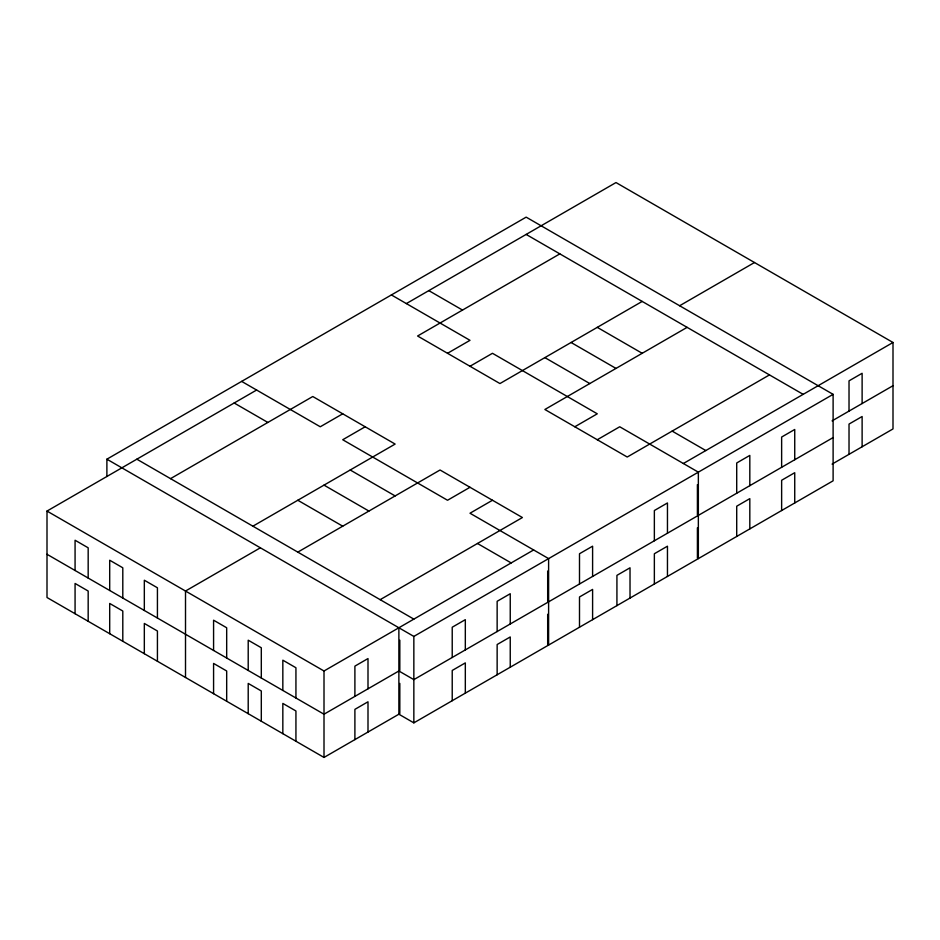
<?xml version="1.0" encoding="UTF-8"?>
<svg xmlns="http://www.w3.org/2000/svg" width="940" height="940" viewBox="0 0 940 940"><rect width="100%" height="100%" fill="white"/><g stroke="black" fill="none" stroke-linecap="round" stroke-linejoin="round"><path stroke-width="1.41" d="M106.89 476.486L106.89 459.19L526.153 217.14L833.11 394.353L833.11 480.81L413.847 722.86L398.877 714.212L324.006 757.44L47 597.511L47 511.066L256.632 390.029M406.362 303.585L615.994 182.56L893 342.489L893 428.934L832.088 464.102M170.528 478.648L312.773 396.515L395.129 444.068L252.883 526.188M559.841 253.882L417.595 336.003L499.951 383.555L642.196 301.423M342.724 413.812L320.27 426.772L241.65 381.393M447.534 353.299L470 340.327L391.393 294.937M365.19 426.772L342.724 439.744L447.534 500.256L470 487.284M470 366.259L492.466 353.299L597.276 413.812L574.81 426.772M260.368 547.809L185.509 591.025L185.509 677.482M679.632 305.747L754.491 262.519M297.804 552.121L440.049 470L522.405 517.54L380.16 599.673M687.116 327.355L544.871 409.488L627.227 457.028L769.472 374.907M492.466 500.256L470 513.228L548.607 558.607L548.607 645.063M597.276 439.744L619.73 426.772L698.35 472.162L698.35 558.607M47 511.066L324.006 670.995L533.638 549.959M683.368 463.514L893 342.489M106.89 459.19L413.847 636.415L833.11 394.353M832.088 420.873L893 385.717M833.11 437.582L413.847 679.632L398.877 670.995L324.006 714.212L47 554.283M526.153 234.424L803.159 394.353M597.276 327.355L642.196 353.299M571.073 342.489L615.994 368.421M428.828 290.625L462.515 310.071M544.871 357.611L589.791 383.555M672.147 431.096L705.834 450.554M234.166 403.002L267.853 422.448M350.209 470L395.129 495.932M477.485 543.485L511.172 562.931M324.006 485.122L368.927 511.066M297.804 500.256L342.724 526.188M136.84 459.19L413.847 619.119M862.121 403.542L862.121 373.286L849.02 380.853L849.02 411.109M862.121 446.77L862.121 416.514L849.02 424.069L849.02 454.337M794.735 459.731L794.735 429.474L781.634 437.041L781.634 467.298M794.735 502.959L794.735 472.703L781.634 480.27L781.634 510.526M749.815 485.674L749.815 455.406L736.713 462.974L736.713 493.23M749.815 528.891L749.815 498.635L736.713 506.202L736.713 536.458M697.409 484.594L697.409 514.85M697.409 527.81L697.409 558.066M667.459 533.215L667.459 502.959L654.357 510.526L654.357 540.782M667.459 576.443L667.459 546.187L654.357 553.742L654.357 584.01M630.023 598.052L630.023 567.795L616.922 575.362L616.922 605.618M592.6 576.443L592.6 546.187L579.498 553.742L579.498 583.999M592.6 619.66L592.6 589.404L579.498 596.971L579.498 627.227M547.679 571.038L547.679 601.295M547.679 614.266L547.679 644.523M510.244 623.984L510.244 593.728L497.143 601.295L497.143 631.551M510.244 667.212L510.244 636.956L497.143 644.523L497.143 674.779M465.324 649.916L465.324 619.66L452.222 627.227L452.222 657.483M465.324 693.144L465.324 662.888L452.222 670.455L452.222 700.711M413.847 636.415L413.847 722.86M399.817 640.199L399.817 670.455M399.817 683.415L399.817 713.672M398.877 627.767L398.877 714.212M367.998 688.82L367.998 658.564L354.897 666.131L354.897 696.387M367.998 732.048L367.998 701.792L354.897 709.359L354.897 739.616M324.006 670.995L324.006 757.44M295.936 698.009L295.936 667.752L282.834 660.186L282.834 690.442M295.936 741.237L295.936 710.981L282.834 703.414L282.834 733.67M261.308 678.022L261.308 647.754L248.207 640.199L248.207 670.455M261.308 721.239L261.308 690.982L248.207 683.415L248.207 713.672M226.681 658.024L226.681 627.767L213.58 620.2L213.58 650.457M226.681 701.252L226.681 670.995L213.58 663.428L213.58 693.685M157.427 618.038L157.427 587.782L144.325 580.227L144.325 610.483M157.427 661.266L157.427 631.01L144.325 623.443L144.325 653.7M122.799 598.052L122.799 567.795L109.698 560.228L109.698 590.485M122.799 641.28L122.799 611.024L109.698 603.457L109.698 633.713M88.172 578.065L88.172 547.809L75.071 540.241L75.071 570.498M88.172 621.281L88.172 591.025L75.071 583.458L75.071 613.726"/></g></svg>
